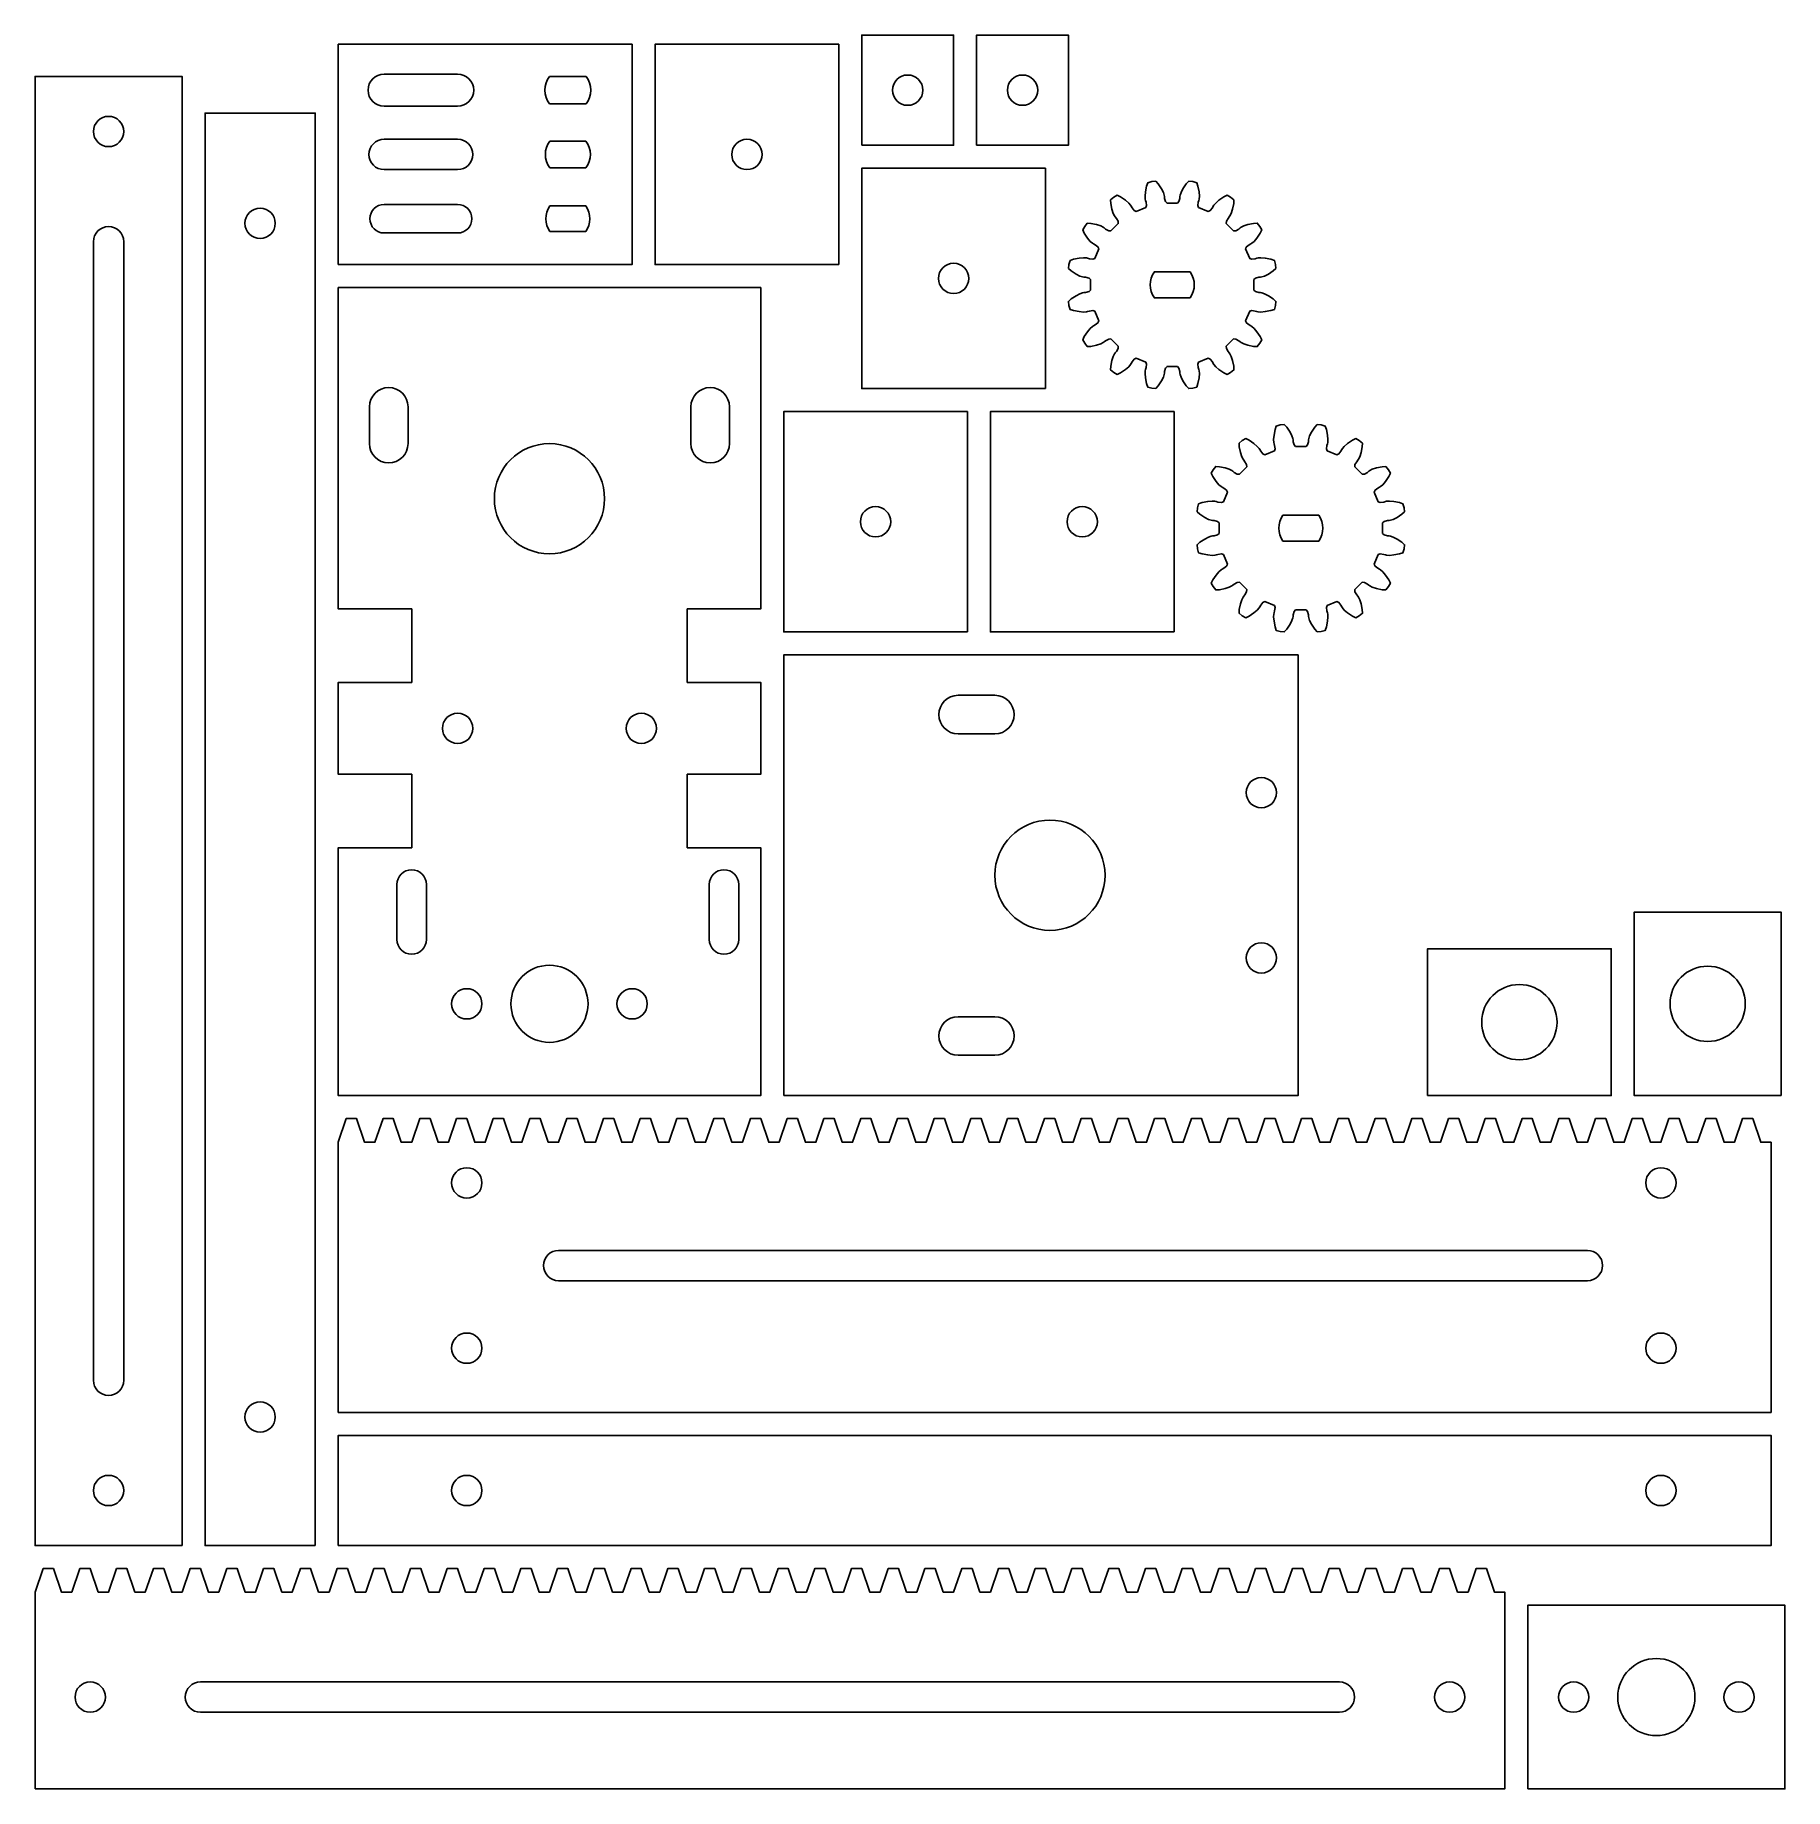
# Model space of a CAD drawing. Header units: millimetres. Extents: x 2 to 192, y 2 to 192.
import ezdxf

# ---------------------------------------------------------------- set-up
doc = ezdxf.new("R2010")
doc.units = ezdxf.units.MM

msp = doc.modelspace()

# ---------------------------------------------------------------- linework, layer by layer
for p, q in [((57.5, 188), (61.5, 188)), ((57.5, 185), (61.5, 185)), ((57.53, 180.95), (61.47, 180.95)), ((57.53, 178.05), (61.47, 178.05)), ((57.55, 173.9), (61.45, 173.9)), ((57.55, 171.1), (61.45, 171.1)), ((123.35, 166.7), (127.25, 166.7)), ((123.35, 163.9), (127.25, 163.9)), ((137.35, 140.2), (141.25, 140.2)), ((137.35, 137.4), (141.25, 137.4))]:
    msp.add_line(p, q)
for points in [[(34.5, 167.5), (66.5, 167.5), (66.5, 191.5), (34.5, 191.5)], [(89, 167.5), (89, 191.5), (69, 191.5), (69, 167.5)], [(91.5, 180.5), (101.5, 180.5), (101.5, 192.5), (91.5, 192.5)], [(104, 180.5), (114, 180.5), (114, 192.5), (104, 192.5)], [(17.5, 28), (17.5, 188), (1.5, 188), (1.5, 28)], [(32, 28), (32, 184), (20, 184), (20, 28)], [(111.5, 154), (111.5, 178), (91.5, 178), (91.5, 154)], [(114.17, 167.96), (114.06, 167.53), (114, 167.09), (114.3, 166.83), (114.83, 166.47), (115.25, 166.26), (115.54, 166.16), (115.68, 166.14), (115.87, 166.12), (116.24, 166.02), (116.41, 165.87), (116.41, 164.73), (116.24, 164.57), (115.87, 164.47), (115.68, 164.46), (115.54, 164.43), (115.25, 164.33), (114.83, 164.12), (114.3, 163.77), (114, 163.5), (114.06, 163.06), (114.17, 162.63), (114.55, 162.5), (115.17, 162.38), (115.65, 162.34), (115.95, 162.36), (116.09, 162.39), (116.28, 162.45), (116.65, 162.5), (116.87, 162.42), (117.3, 161.37), (117.2, 161.16), (116.91, 160.93), (116.73, 160.84), (116.61, 160.76), (116.38, 160.56), (116.07, 160.2), (115.72, 159.67), (115.55, 159.32), (115.77, 158.93), (116.04, 158.58), (116.44, 158.6), (117.06, 158.73), (117.51, 158.88), (117.79, 159.01), (117.9, 159.09), (118.05, 159.22), (118.38, 159.4), (118.61, 159.42), (119.42, 158.61), (119.4, 158.38), (119.22, 158.05), (119.09, 157.9), (119.01, 157.79), (118.88, 157.51), (118.73, 157.06), (118.6, 156.44), (118.58, 156.04), (118.93, 155.77), (119.32, 155.55), (119.67, 155.72), (120.2, 156.07), (120.56, 156.38), (120.76, 156.61), (120.84, 156.73), (120.93, 156.91), (121.16, 157.2), (121.37, 157.3), (122.42, 156.87), (122.5, 156.65), (122.45, 156.28), (122.39, 156.09), (122.36, 155.95), (122.34, 155.65), (122.38, 155.17), (122.5, 154.55), (122.63, 154.17), (123.06, 154.06), (123.5, 154), (123.77, 154.3), (124.12, 154.83), (124.33, 155.25), (124.43, 155.54), (124.46, 155.68), (124.47, 155.87), (124.57, 156.24), (124.73, 156.41), (125.87, 156.41), (126.02, 156.24), (126.12, 155.87), (126.14, 155.68), (126.16, 155.54), (126.26, 155.25), (126.47, 154.83), (126.83, 154.3), (127.09, 154), (127.53, 154.06), (127.96, 154.17), (128.09, 154.55), (128.22, 155.17), (128.25, 155.65), (128.23, 155.95), (128.2, 156.09), (128.14, 156.28), (128.09, 156.65), (128.17, 156.87), (129.22, 157.3), (129.44, 157.2), (129.67, 156.91), (129.75, 156.73), (129.83, 156.61), (130.03, 156.38), (130.39, 156.07), (130.92, 155.72), (131.28, 155.55), (131.66, 155.77), (132.02, 156.04), (131.99, 156.44), (131.87, 157.06), (131.72, 157.51), (131.58, 157.79), (131.51, 157.9), (131.38, 158.05), (131.19, 158.38), (131.18, 158.61), (131.98, 159.42), (132.22, 159.4), (132.54, 159.22), (132.69, 159.09), (132.81, 159.01), (133.08, 158.88), (133.53, 158.73), (134.16, 158.6), (134.55, 158.58), (134.83, 158.93), (135.05, 159.32), (134.87, 159.67), (134.52, 160.2), (134.21, 160.56), (133.98, 160.76), (133.86, 160.84), (133.69, 160.93), (133.39, 161.16), (133.29, 161.37), (133.73, 162.42), (133.95, 162.5), (134.32, 162.45), (134.5, 162.39), (134.64, 162.36), (134.95, 162.34), (135.42, 162.38), (136.04, 162.5), (136.42, 162.63), (136.54, 163.06), (136.59, 163.5), (136.3, 163.77), (135.77, 164.12), (135.34, 164.33), (135.05, 164.43), (134.92, 164.46), (134.72, 164.47), (134.36, 164.57), (134.18, 164.73), (134.18, 165.87), (134.36, 166.02), (134.72, 166.12), (134.92, 166.14), (135.05, 166.16), (135.34, 166.26), (135.77, 166.47), (136.3, 166.83), (136.59, 167.09), (136.54, 167.53), (136.42, 167.96), (136.04, 168.09), (135.42, 168.22), (134.95, 168.25), (134.64, 168.23), (134.5, 168.2), (134.32, 168.14), (133.95, 168.09), (133.73, 168.17), (133.29, 169.22), (133.39, 169.44), (133.69, 169.67), (133.86, 169.75), (133.98, 169.83), (134.21, 170.03), (134.52, 170.39), (134.87, 170.92), (135.05, 171.28), (134.83, 171.66), (134.55, 172.02), (134.16, 171.99), (133.53, 171.87), (133.08, 171.72), (132.81, 171.58), (132.69, 171.51), (132.54, 171.38), (132.22, 171.19), (131.98, 171.18), (131.18, 171.98), (131.19, 172.22), (131.38, 172.54), (131.51, 172.69), (131.58, 172.81), (131.72, 173.08), (131.87, 173.53), (131.99, 174.16), (132.02, 174.55), (131.66, 174.83), (131.28, 175.05), (130.92, 174.87), (130.39, 174.52), (130.03, 174.21), (129.83, 173.98), (129.75, 173.86), (129.67, 173.69), (129.44, 173.39), (129.22, 173.29), (128.17, 173.73), (128.09, 173.95), (128.14, 174.32), (128.2, 174.5), (128.23, 174.64), (128.25, 174.95), (128.22, 175.42), (128.09, 176.04), (127.96, 176.42), (127.53, 176.54), (127.09, 176.59), (126.83, 176.3), (126.47, 175.77), (126.26, 175.34), (126.16, 175.05), (126.14, 174.92), (126.12, 174.72), (126.02, 174.36), (125.87, 174.18), (124.73, 174.18), (124.57, 174.36), (124.47, 174.72), (124.46, 174.92), (124.43, 175.05), (124.33, 175.34), (124.12, 175.77), (123.77, 176.3), (123.5, 176.59), (123.06, 176.54), (122.63, 176.42), (122.5, 176.04), (122.38, 175.42), (122.34, 174.95), (122.36, 174.64), (122.39, 174.5), (122.45, 174.32), (122.5, 173.95), (122.42, 173.73), (121.37, 173.29), (121.16, 173.39), (120.93, 173.69), (120.84, 173.86), (120.76, 173.98), (120.56, 174.21), (120.2, 174.52), (119.67, 174.87), (119.32, 175.05), (118.93, 174.83), (118.58, 174.55), (118.6, 174.16), (118.73, 173.53), (118.88, 173.08), (119.01, 172.81), (119.09, 172.69), (119.22, 172.54), (119.4, 172.22), (119.42, 171.98), (118.61, 171.18), (118.38, 171.19), (118.05, 171.38), (117.9, 171.51), (117.79, 171.58), (117.51, 171.72), (117.06, 171.87), (116.44, 171.99), (116.04, 172.02), (115.77, 171.66), (115.55, 171.28), (115.72, 170.92), (116.07, 170.39), (116.38, 170.03), (116.61, 169.83), (116.73, 169.75), (116.91, 169.67), (117.2, 169.44), (117.3, 169.22), (116.87, 168.17), (116.65, 168.09), (116.28, 168.14), (116.09, 168.2), (115.95, 168.23), (115.65, 168.25), (115.17, 168.22), (114.55, 168.09)], [(72.5, 112), (72.5, 104), (80.5, 104), (80.5, 77), (34.5, 77), (34.5, 104), (42.5, 104), (42.5, 112), (34.5, 112), (34.5, 122), (42.5, 122), (42.5, 130), (34.5, 130), (34.5, 165), (80.5, 165), (80.5, 130), (72.5, 130), (72.5, 122), (80.5, 122), (80.5, 112)], [(103, 127.5), (103, 151.5), (83, 151.5), (83, 127.5)], [(125.5, 127.5), (125.5, 151.5), (105.5, 151.5), (105.5, 127.5)], [(128.17, 141.46), (128.06, 141.03), (128, 140.59), (128.3, 140.33), (128.83, 139.97), (129.25, 139.76), (129.54, 139.66), (129.68, 139.64), (129.87, 139.62), (130.24, 139.52), (130.41, 139.37), (130.41, 138.23), (130.24, 138.07), (129.87, 137.97), (129.68, 137.96), (129.54, 137.93), (129.25, 137.83), (128.83, 137.62), (128.3, 137.27), (128, 137), (128.06, 136.56), (128.17, 136.13), (128.55, 136), (129.17, 135.88), (129.65, 135.84), (129.95, 135.86), (130.09, 135.89), (130.28, 135.95), (130.65, 136), (130.87, 135.92), (131.3, 134.87), (131.2, 134.66), (130.91, 134.43), (130.73, 134.34), (130.61, 134.26), (130.38, 134.06), (130.07, 133.7), (129.72, 133.17), (129.55, 132.82), (129.77, 132.43), (130.04, 132.08), (130.44, 132.1), (131.06, 132.23), (131.51, 132.38), (131.79, 132.51), (131.9, 132.59), (132.05, 132.72), (132.38, 132.9), (132.61, 132.92), (133.42, 132.11), (133.4, 131.88), (133.22, 131.55), (133.09, 131.4), (133.01, 131.29), (132.88, 131.01), (132.73, 130.56), (132.6, 129.94), (132.58, 129.54), (132.93, 129.27), (133.32, 129.05), (133.67, 129.22), (134.2, 129.57), (134.56, 129.88), (134.76, 130.11), (134.84, 130.23), (134.93, 130.41), (135.16, 130.7), (135.37, 130.8), (136.42, 130.37), (136.5, 130.15), (136.45, 129.78), (136.39, 129.59), (136.36, 129.45), (136.34, 129.15), (136.38, 128.67), (136.5, 128.05), (136.63, 127.67), (137.06, 127.56), (137.5, 127.5), (137.77, 127.8), (138.12, 128.33), (138.33, 128.75), (138.43, 129.04), (138.46, 129.18), (138.47, 129.37), (138.57, 129.74), (138.73, 129.91), (139.87, 129.91), (140.02, 129.74), (140.12, 129.37), (140.14, 129.18), (140.16, 129.04), (140.26, 128.75), (140.47, 128.33), (140.83, 127.8), (141.09, 127.5), (141.53, 127.56), (141.96, 127.67), (142.09, 128.05), (142.22, 128.67), (142.25, 129.15), (142.23, 129.45), (142.2, 129.59), (142.14, 129.78), (142.09, 130.15), (142.17, 130.37), (143.22, 130.8), (143.44, 130.7), (143.67, 130.41), (143.75, 130.23), (143.83, 130.11), (144.03, 129.88), (144.39, 129.57), (144.92, 129.22), (145.28, 129.05), (145.66, 129.27), (146.02, 129.54), (145.99, 129.94), (145.87, 130.56), (145.72, 131.01), (145.58, 131.29), (145.51, 131.4), (145.38, 131.55), (145.19, 131.88), (145.18, 132.11), (145.98, 132.92), (146.22, 132.9), (146.54, 132.72), (146.69, 132.59), (146.81, 132.51), (147.08, 132.38), (147.53, 132.23), (148.16, 132.1), (148.55, 132.08), (148.83, 132.43), (149.05, 132.82), (148.87, 133.17), (148.52, 133.7), (148.21, 134.06), (147.98, 134.26), (147.86, 134.34), (147.69, 134.43), (147.39, 134.66), (147.29, 134.87), (147.73, 135.92), (147.95, 136), (148.32, 135.95), (148.5, 135.89), (148.64, 135.86), (148.95, 135.84), (149.42, 135.88), (150.04, 136), (150.42, 136.13), (150.54, 136.56), (150.59, 137), (150.3, 137.27), (149.77, 137.62), (149.34, 137.83), (149.05, 137.93), (148.92, 137.96), (148.72, 137.97), (148.36, 138.07), (148.18, 138.23), (148.18, 139.37), (148.36, 139.52), (148.72, 139.62), (148.92, 139.64), (149.05, 139.66), (149.34, 139.76), (149.77, 139.97), (150.3, 140.33), (150.59, 140.59), (150.54, 141.03), (150.42, 141.46), (150.04, 141.59), (149.42, 141.72), (148.95, 141.75), (148.64, 141.73), (148.5, 141.7), (148.32, 141.64), (147.95, 141.59), (147.73, 141.67), (147.29, 142.72), (147.39, 142.94), (147.69, 143.17), (147.86, 143.25), (147.98, 143.33), (148.21, 143.53), (148.52, 143.89), (148.87, 144.42), (149.05, 144.78), (148.83, 145.16), (148.55, 145.52), (148.16, 145.49), (147.53, 145.37), (147.08, 145.22), (146.81, 145.08), (146.69, 145.01), (146.54, 144.88), (146.22, 144.69), (145.98, 144.68), (145.18, 145.48), (145.19, 145.72), (145.38, 146.04), (145.51, 146.19), (145.58, 146.31), (145.72, 146.58), (145.87, 147.03), (145.99, 147.66), (146.02, 148.05), (145.66, 148.33), (145.28, 148.55), (144.92, 148.37), (144.39, 148.02), (144.03, 147.71), (143.83, 147.48), (143.75, 147.36), (143.67, 147.19), (143.44, 146.89), (143.22, 146.79), (142.17, 147.23), (142.09, 147.45), (142.14, 147.82), (142.2, 148), (142.23, 148.14), (142.25, 148.45), (142.22, 148.92), (142.09, 149.54), (141.96, 149.92), (141.53, 150.04), (141.09, 150.09), (140.83, 149.8), (140.47, 149.27), (140.26, 148.84), (140.16, 148.55), (140.14, 148.42), (140.12, 148.22), (140.02, 147.86), (139.87, 147.68), (138.73, 147.68), (138.57, 147.86), (138.47, 148.22), (138.46, 148.42), (138.43, 148.55), (138.33, 148.84), (138.12, 149.27), (137.77, 149.8), (137.5, 150.09), (137.06, 150.04), (136.63, 149.92), (136.5, 149.54), (136.38, 148.92), (136.34, 148.45), (136.36, 148.14), (136.39, 148), (136.45, 147.82), (136.5, 147.45), (136.42, 147.23), (135.37, 146.79), (135.16, 146.89), (134.93, 147.19), (134.84, 147.36), (134.76, 147.48), (134.56, 147.71), (134.2, 148.02), (133.67, 148.37), (133.32, 148.55), (132.93, 148.33), (132.58, 148.05), (132.6, 147.66), (132.73, 147.03), (132.88, 146.58), (133.01, 146.31), (133.09, 146.19), (133.22, 146.04), (133.4, 145.72), (133.42, 145.48), (132.61, 144.68), (132.38, 144.69), (132.05, 144.88), (131.9, 145.01), (131.79, 145.08), (131.51, 145.22), (131.06, 145.37), (130.44, 145.49), (130.04, 145.52), (129.77, 145.16), (129.55, 144.78), (129.72, 144.42), (130.07, 143.89), (130.38, 143.53), (130.61, 143.33), (130.73, 143.25), (130.91, 143.17), (131.2, 142.94), (131.3, 142.72), (130.87, 141.67), (130.65, 141.59), (130.28, 141.64), (130.09, 141.7), (129.95, 141.73), (129.65, 141.75), (129.17, 141.72), (128.55, 141.59)], [(83, 77), (139, 77), (139, 125), (83, 125)], [(191.59, 77), (191.59, 97), (175.59, 97), (175.59, 77)], [(153.09, 77), (173.09, 77), (173.09, 93), (153.09, 93)], [(34.5, 42.5), (190.5, 42.5), (190.5, 71.93), (189.37, 71.93), (188.5, 74.5), (187.38, 74.5), (186.5, 71.93), (185.37, 71.93), (184.5, 74.5), (183.38, 74.5), (182.5, 71.93), (181.37, 71.93), (180.5, 74.5), (179.38, 74.5), (178.5, 71.93), (177.37, 71.93), (176.5, 74.5), (175.38, 74.5), (174.5, 71.93), (173.37, 71.93), (172.5, 74.5), (171.38, 74.5), (170.5, 71.93), (169.37, 71.93), (168.5, 74.5), (167.38, 74.5), (166.5, 71.93), (165.37, 71.93), (164.5, 74.5), (163.38, 74.5), (162.5, 71.93), (161.37, 71.93), (160.5, 74.5), (159.38, 74.5), (158.5, 71.93), (157.37, 71.93), (156.5, 74.5), (155.38, 74.5), (154.5, 71.93), (153.37, 71.93), (152.5, 74.5), (151.38, 74.5), (150.5, 71.93), (149.37, 71.93), (148.5, 74.5), (147.38, 74.5), (146.5, 71.93), (145.37, 71.93), (144.5, 74.5), (143.38, 74.5), (142.5, 71.93), (141.37, 71.93), (140.5, 74.5), (139.38, 74.5), (138.5, 71.93), (137.37, 71.93), (136.5, 74.5), (135.38, 74.5), (134.5, 71.93), (133.37, 71.93), (132.5, 74.5), (131.38, 74.5), (130.5, 71.93), (129.37, 71.93), (128.5, 74.5), (127.38, 74.5), (126.5, 71.93), (125.37, 71.93), (124.5, 74.5), (123.38, 74.5), (122.5, 71.93), (121.37, 71.93), (120.5, 74.5), (119.38, 74.5), (118.5, 71.93), (117.37, 71.93), (116.5, 74.5), (115.38, 74.5), (114.5, 71.93), (113.37, 71.93), (112.5, 74.5), (111.38, 74.5), (110.5, 71.93), (109.37, 71.93), (108.5, 74.5), (107.38, 74.5), (106.5, 71.93), (105.37, 71.93), (104.5, 74.5), (103.38, 74.5), (102.5, 71.93), (101.37, 71.93), (100.5, 74.5), (99.38, 74.5), (98.5, 71.93), (97.37, 71.93), (96.5, 74.5), (95.38, 74.5), (94.5, 71.93), (93.37, 71.93), (92.5, 74.5), (91.38, 74.5), (90.5, 71.93), (89.37, 71.93), (88.5, 74.5), (87.38, 74.5), (86.5, 71.93), (85.37, 71.93), (84.5, 74.5), (83.38, 74.5), (82.5, 71.93), (81.37, 71.93), (80.5, 74.5), (79.38, 74.5), (78.5, 71.93), (77.37, 71.93), (76.5, 74.5), (75.38, 74.5), (74.5, 71.93), (73.37, 71.93), (72.5, 74.5), (71.38, 74.5), (70.5, 71.93), (69.37, 71.93), (68.5, 74.5), (67.38, 74.5), (66.5, 71.93), (65.37, 71.93), (64.5, 74.5), (63.38, 74.5), (62.5, 71.93), (61.37, 71.93), (60.5, 74.5), (59.38, 74.5), (58.5, 71.93), (57.37, 71.93), (56.5, 74.5), (55.38, 74.5), (54.5, 71.93), (53.37, 71.93), (52.5, 74.5), (51.38, 74.5), (50.5, 71.93), (49.37, 71.93), (48.5, 74.5), (47.38, 74.5), (46.5, 71.93), (45.37, 71.93), (44.5, 74.5), (43.38, 74.5), (42.5, 71.93), (41.37, 71.93), (40.5, 74.5), (39.38, 74.5), (38.5, 71.93), (37.37, 71.93), (36.5, 74.5), (35.38, 74.5), (34.5, 71.93)], [(34.5, 28), (190.5, 28), (190.5, 40), (34.5, 40)], [(1.5, 1.5), (161.5, 1.5), (161.5, 22.93), (160.37, 22.93), (159.5, 25.5), (158.38, 25.5), (157.5, 22.93), (156.37, 22.93), (155.5, 25.5), (154.38, 25.5), (153.5, 22.93), (152.37, 22.93), (151.5, 25.5), (150.38, 25.5), (149.5, 22.93), (148.37, 22.93), (147.5, 25.5), (146.38, 25.5), (145.5, 22.93), (144.37, 22.93), (143.5, 25.5), (142.38, 25.5), (141.5, 22.93), (140.37, 22.93), (139.5, 25.5), (138.38, 25.5), (137.5, 22.93), (136.37, 22.93), (135.5, 25.5), (134.38, 25.5), (133.5, 22.93), (132.37, 22.93), (131.5, 25.5), (130.38, 25.5), (129.5, 22.93), (128.37, 22.93), (127.5, 25.5), (126.38, 25.5), (125.5, 22.93), (124.37, 22.93), (123.5, 25.5), (122.38, 25.5), (121.5, 22.93), (120.37, 22.93), (119.5, 25.5), (118.38, 25.5), (117.5, 22.93), (116.37, 22.93), (115.5, 25.5), (114.38, 25.5), (113.5, 22.93), (112.37, 22.93), (111.5, 25.5), (110.38, 25.5), (109.5, 22.93), (108.37, 22.93), (107.5, 25.5), (106.38, 25.5), (105.5, 22.93), (104.37, 22.93), (103.5, 25.5), (102.38, 25.5), (101.5, 22.93), (100.37, 22.93), (99.5, 25.5), (98.38, 25.5), (97.5, 22.93), (96.37, 22.93), (95.5, 25.5), (94.38, 25.5), (93.5, 22.93), (92.37, 22.93), (91.5, 25.5), (90.38, 25.5), (89.5, 22.93), (88.37, 22.93), (87.5, 25.5), (86.38, 25.5), (85.5, 22.93), (84.37, 22.93), (83.5, 25.5), (82.38, 25.5), (81.5, 22.93), (80.37, 22.93), (79.5, 25.5), (78.38, 25.5), (77.5, 22.93), (76.37, 22.93), (75.5, 25.5), (74.38, 25.5), (73.5, 22.93), (72.37, 22.93), (71.5, 25.5), (70.38, 25.5), (69.5, 22.93), (68.37, 22.93), (67.5, 25.5), (66.38, 25.5), (65.5, 22.93), (64.37, 22.93), (63.5, 25.5), (62.38, 25.5), (61.5, 22.93), (60.37, 22.93), (59.5, 25.5), (58.38, 25.5), (57.5, 22.93), (56.37, 22.93), (55.5, 25.5), (54.38, 25.5), (53.5, 22.93), (52.37, 22.93), (51.5, 25.5), (50.38, 25.5), (49.5, 22.93), (48.37, 22.93), (47.5, 25.5), (46.38, 25.5), (45.5, 22.93), (44.37, 22.93), (43.5, 25.5), (42.38, 25.5), (41.5, 22.93), (40.37, 22.93), (39.5, 25.5), (38.38, 25.5), (37.5, 22.93), (36.37, 22.93), (35.5, 25.5), (34.38, 25.5), (33.5, 22.93), (32.37, 22.93), (31.5, 25.5), (30.38, 25.5), (29.5, 22.93), (28.37, 22.93), (27.5, 25.5), (26.38, 25.5), (25.5, 22.93), (24.37, 22.93), (23.5, 25.5), (22.38, 25.5), (21.5, 22.93), (20.37, 22.93), (19.5, 25.5), (18.38, 25.5), (17.5, 22.93), (16.37, 22.93), (15.5, 25.5), (14.38, 25.5), (13.5, 22.93), (12.37, 22.93), (11.5, 25.5), (10.38, 25.5), (9.5, 22.93), (8.37, 22.93), (7.5, 25.5), (6.38, 25.5), (5.5, 22.93), (4.37, 22.93), (3.5, 25.5), (2.38, 25.5), (1.5, 22.93)], [(164, 1.5), (192, 1.5), (192, 21.5), (164, 21.5)]]:
    msp.add_lwpolyline(points, close=True)
for points in [[(39.5, 184.75), (47.5, 184.75, 1), (47.5, 188.25), (39.5, 188.25, 1)], [(39.5, 177.85), (47.5, 177.85, 1), (47.5, 181.15), (39.5, 181.15, 1)], [(39.5, 170.95), (47.5, 170.95, 1), (47.5, 174.05), (39.5, 174.05, 1)], [(11.15, 46), (11.15, 170, 1), (7.85, 170), (7.85, 46, 1)], [(42.1, 148.01), (42.1, 152.01, 1), (37.9, 152.01), (37.9, 148.01, 1)], [(77.1, 148.01), (77.1, 152.01, 1), (72.9, 152.01), (72.9, 148.01, 1)], [(101.99, 116.4), (105.99, 116.4, 1), (105.99, 120.6), (101.99, 120.6, 1)], [(44.1, 94), (44.1, 100, 1), (40.9, 100), (40.9, 94, 1)], [(78.1, 94), (78.1, 100, 1), (74.9, 100), (74.9, 94, 1)], [(101.99, 81.4), (105.99, 81.4, 1), (105.99, 85.6), (101.99, 85.6, 1)], [(58.5, 56.85), (170.5, 56.85, 1), (170.5, 60.15), (58.5, 60.15, 1)], [(19.5, 9.85), (143.5, 9.85, 1), (143.5, 13.15), (19.5, 13.15, 1)]]:
    msp.add_lwpolyline(points, format="xyb", close=True)
for centre, radius in [((96.5, 186.5), 1.65), ((109, 186.5), 1.65), ((9.5, 182), 1.65), ((79, 179.5), 1.65), ((26, 172), 1.65), ((101.5, 166), 1.65), ((57.5, 142.01), 6), ((93, 139.5), 1.65), ((115.5, 139.5), 1.65), ((47.5, 117), 1.65), ((67.5, 117), 1.65), ((135, 110), 1.65), ((111.99, 101), 6), ((135, 92), 1.65), ((57.5, 87), 4.2), ((183.59, 87), 4.1), ((48.5, 87), 1.65), ((66.5, 87), 1.65), ((163.09, 85), 4.1), ((48.5, 67.5), 1.65), ((178.5, 67.5), 1.65), ((48.5, 49.5), 1.65), ((178.5, 49.5), 1.65), ((26, 42), 1.65), ((9.5, 34), 1.65), ((48.5, 34), 1.65), ((178.5, 34), 1.65), ((178, 11.5), 4.2), ((7.5, 11.5), 1.65), ((155.5, 11.5), 1.65), ((169, 11.5), 1.65), ((187, 11.5), 1.65)]:
    msp.add_circle(centre, radius)
for centre, radius, start, end in [((59.5, 186.5), 2.5, 143.1301, 216.8699), ((59.5, 186.5), 2.5, -36.8699, 36.8699), ((59.5, 179.5), 2.45, 143.7125, 216.2875), ((59.5, 179.5), 2.45, -36.2875, 36.2875), ((59.5, 172.5), 2.4, 144.3147, 215.6853), ((59.5, 172.5), 2.4, -35.6853, 35.6853), ((125.3, 165.3), 2.4, 144.3147, 215.6853), ((125.3, 165.3), 2.4, -35.6853, 35.6853), ((139.3, 138.8), 2.4, 144.3147, 215.6853), ((139.3, 138.8), 2.4, -35.6853, 35.6853)]:
    msp.add_arc(centre, radius, start, end)

doc.saveas('drawing.dxf')
